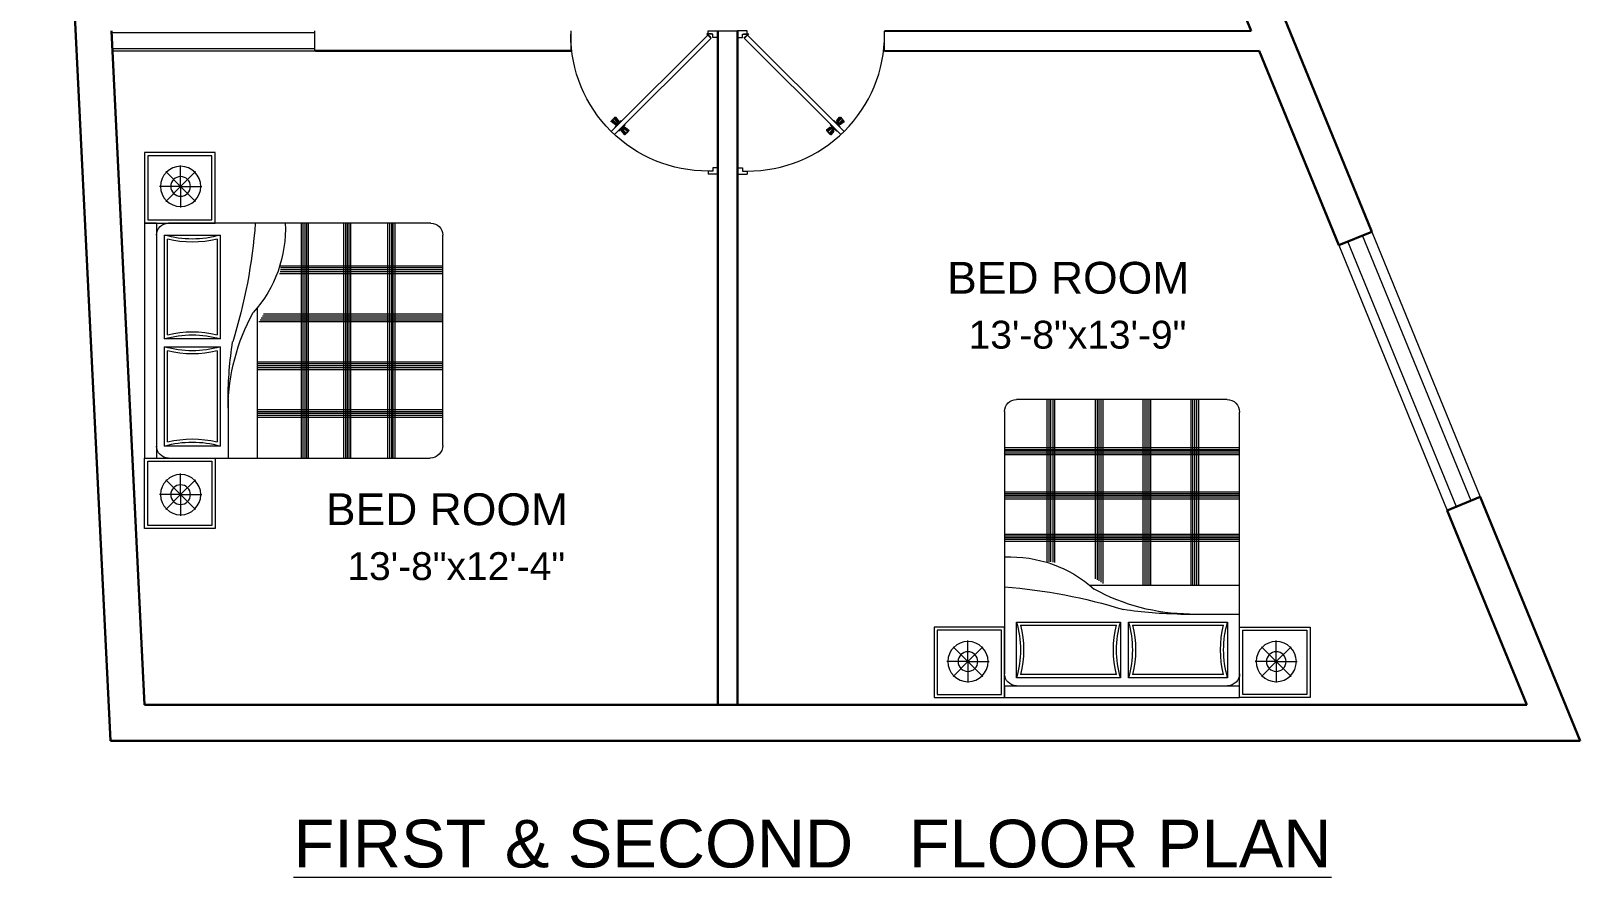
# Model space of a CAD drawing. Header units: inches. Extents: x -6683 to 26091, y -5972 to 4741.
# Drawn here: x 17127.7 to 17516.9, y -1182.6 to -970 of the extents above; entities that cross this region are included whole.
import ezdxf

# ---------------------------------------------------------------- set-up
doc = ezdxf.new("R2010")
doc.units = ezdxf.units.IN
doc.header["$MEASUREMENT"] = 0
for name, color, linetype, lineweight in [('A-FURN', 9, 'Continuous', 5), ('Label', 7, 'Continuous', 13), ('PUERTAS', 7, 'Continuous', 9), ('Text', 7, 'Continuous', 13), ('WALL', 12, 'Continuous', 30), ('wall2', 1, 'Continuous', 15), ('windoow', 4, 'Continuous', 5)]:
    doc.layers.add(name, color=color, linetype=linetype, lineweight=lineweight)
doc.layers.add('furniture', color=253, linetype='Continuous')
doc.styles.add('dim', font='arial.ttf', dxfattribs={"height": 7})
doc.styles.get("Standard").update_dxf_attribs({"font": 'arial.ttf'})

# ---------------------------------------------------------------- blocks, each defined once
blk = doc.blocks.new('A$C3AED30AC')
at = {"layer": 'A-FURN', "color": 147, "linetype": 'ByBlock'}
for p, q in [((0, 1532.2), (0, 1982.2)), ((0, 1982.2), (450, 1982.2)), ((450, 1982.2), (1949.6, 1982.2)), ((450, 1982.2), (450, 1532.2)), ((450, 1906), (450, 1982.2)), ((1949.6, 1982.2), (1949.6, 1532.2)), ((2399.6, 1982.2), (1949.6, 1982.2)), ((2399.6, 1532.2), (2399.6, 1982.2)), ((450, 1906), (1949.6, 1906)), ((450, 155.2), (450, 1829.8)), ((1949.6, 1829.8), (1949.6, 159)), ((450, 1532.2), (0, 1532.2)), ((1949.6, 1532.2), (2399.6, 1532.2)), ((1869.6, 79), (526.2, 79))]:
    blk.add_line(p, q, dxfattribs=at)
at = {"layer": 'A-FURN', "color": 8}
for p, q in [((20, 1552.2), (20, 1962.2)), ((20, 1962.2), (430, 1962.2)), ((430, 1962.2), (430, 1552.2)), ((1969.6, 1962.2), (1969.6, 1552.2)), ((2379.6, 1962.2), (1969.6, 1962.2)), ((2379.6, 1552.2), (2379.6, 1962.2)), ((430, 1552.2), (20, 1552.2)), ((1969.6, 1552.2), (2379.6, 1552.2))]:
    blk.add_line(p, q, dxfattribs=at)
at = {"layer": 'A-FURN', "color": 5, "linetype": 'ByBlock'}
for p, q in [((216, 1752.2), (216, 1886.6)), ((2183.6, 1752.2), (2183.6, 1886.6)), ((216, 1752.2), (121, 1847.2)), ((216, 1752.2), (311.1, 1847.2)), ((526.2, 1855.2), (526.2, 1499.6)), ((1189.3, 1855.2), (526.2, 1855.2)), ((1189.3, 1499.6), (1189.3, 1855.2)), ((1873.4, 1855.2), (1240.1, 1855.2)), ((1240.1, 1855.2), (1240.1, 1499.6)), ((1873.4, 1499.6), (1873.4, 1855.2)), ((2183.6, 1752.2), (2088.5, 1847.2)), ((2183.6, 1752.2), (2278.6, 1847.2)), ((216, 1752.2), (81.7, 1752.2)), ((216, 1752.2), (121, 1657.2)), ((216, 1752.2), (216, 1752.2)), ((216, 1752.2), (216, 1752.2)), ((216, 1752.2), (216, 1752.2)), ((216, 1752.2), (350.4, 1752.2)), ((216, 1752.2), (216, 1617.8)), ((216, 1752.2), (311.1, 1657.2)), ((2183.6, 1752.2), (2049.2, 1752.2)), ((2183.6, 1752.2), (2088.5, 1657.2)), ((2183.6, 1752.2), (2317.9, 1752.2)), ((2183.6, 1752.2), (2183.6, 1752.2)), ((2183.6, 1752.2), (2183.6, 1752.2)), ((2183.6, 1752.2), (2183.6, 1752.2)), ((2183.6, 1752.2), (2278.6, 1657.2)), ((2183.6, 1752.2), (2183.6, 1617.8)), ((526.2, 1499.6), (1189.3, 1499.6)), ((1240.1, 1499.6), (1873.4, 1499.6)), ((1573.7, 1448.8), (1949.6, 1448.8)), ((996, 1263.6), (1949.6, 1263.6))]:
    blk.add_line(p, q, dxfattribs=at)
at = {"layer": 'A-FURN', "color": 9}
for p, q in [((1163.2, 1835.2), (552.3, 1835.2)), ((1847.3, 1835.2), (1266.2, 1835.2)), ((552.3, 1519.6), (1163.2, 1519.6)), ((1266.2, 1519.6), (1847.3, 1519.6))]:
    blk.add_line(p, q, dxfattribs=at)
at = {"layer": 'A-FURN', "color": 8, "linetype": 'Continuous'}
for p, q in [((1029.9, 1223.1), (1029.9, 79)), ((1041.9, 1230), (1041.9, 79)), ((1053.9, 1237.2), (1053.9, 79)), ((1067, 1245.2), (1067, 79)), ((1079, 1252.8), (1079, 79)), ((1335, 1263.6), (1335, 79)), ((1347, 1263.6), (1347, 79)), ((1359, 1263.6), (1359, 79)), ((1372.1, 1263.6), (1372.1, 79)), ((1384.1, 1263.6), (1384.1, 79)), ((1639.9, 1263.6), (1639.9, 79)), ((1651.9, 1263.6), (1651.9, 79)), ((1663.9, 1263.6), (1663.9, 79)), ((1676.9, 1263.6), (1676.9, 79)), ((1688.9, 1263.6), (1688.9, 79)), ((722, 1114.6), (722, 79)), ((734, 1114.6), (734, 79)), ((746, 1114.6), (746, 79)), ((759.1, 1117.1), (759.1, 79)), ((771.1, 1120.2), (771.1, 79)), ((450, 983.2), (1949.6, 983.2)), ((450, 971.2), (1949.6, 971.2)), ((450, 959.2), (1949.6, 959.2)), ((450, 949.8), (1949.6, 949.8)), ((450, 937.8), (1949.6, 937.8)), ((450, 713), (1949.6, 713)), ((450, 701), (1949.6, 701)), ((450, 689), (1949.6, 689)), ((450, 679.6), (1949.6, 679.6)), ((450, 667.6), (1949.6, 667.6)), ((450, 431.1), (1949.6, 431.1)), ((450, 419.1), (1949.6, 419.1)), ((450, 407.1), (1949.6, 407.1)), ((450, 397.7), (1949.6, 397.7)), ((450, 385.7), (1949.6, 385.7))]:
    blk.add_line(p, q, dxfattribs=at)
at = {"layer": 'A-FURN', "color": 5, "linetype": 'ByBlock'}
for centre, radius in [((216, 1752.2), 128.5), ((2183.6, 1752.2), 128.5), ((216, 1752.2), 62.8), ((2183.6, 1752.2), 62.8)]:
    blk.add_circle(centre, radius, dxfattribs=at)
at = {"layer": 'A-FURN', "color": 147, "linetype": 'ByBlock'}
for centre, radius, start, end in [((526.2, 1829.8), 76.2, 90, 180), ((1873.4, 1829.8), 76.2, 0, 90), ((526.2, 155.2), 76.2, 180, 270), ((1869.6, 159), 80, 270, 0)]:
    blk.add_arc(centre, radius, start, end, dxfattribs=at)
at = {"layer": 'A-FURN', "color": 5, "linetype": 'ByBlock'}
for centre, radius, start, end in [((-83.4, 1677.4), 635, 343.7398, 16.2602), ((1798.9, 1677.4), 635, 163.73979, 196.26021), ((630.5, 1677.4), 635, 343.7398, 16.2602), ((2483, 1677.4), 635, 163.73979, 196.26021), ((193.9, 4688.5), 3422.4, 274.28895, 287.24996), ((1638.5, 177.4), 1271.4, 90.35642, 119.03891), ((1572.9, -870.3), 2319.1, 89.98014, 99.03119), ((485.1, 1886.5), 802.9, 267.49694, 311.91323)]:
    blk.add_arc(centre, radius, start, end, dxfattribs=at)
at = {"layer": 'A-FURN', "color": 9}
for centre, start, end in [((-83.4, 1677.4), 346.05939, 13.94061), ((1798.9, 1677.4), 166.05939, 193.94061), ((630.5, 1677.4), 346.05939, 13.94061), ((2483, 1677.4), 166.05939, 193.94061)]:
    blk.add_arc(centre, 655, start, end, dxfattribs=at)
blk = doc.blocks.new('3ft')
at = {"layer": 'PUERTAS', "color": 2}
for p, q in [((1.01, 2.52), (25.23, 26.74)), ((26.05, 25.92), (1.77, 1.64)), ((21.99, 26.11), (21.98, 26.13)), ((26.05, 25.92), (25.23, 26.74)), ((25.42, 22.68), (25.43, 22.67)), ((0, 2.4), (0, 0)), ((0.72, 2.4), (0, 2.4)), ((1.6, 0), (0, 0)), ((0.72, 1.52), (0.72, 2.44)), ((0.8, 1.52), (0.72, 1.52)), ((0.8, 1.52), (0.8, 2.41)), ((0.8, 1.2), (0.8, 1.52)), ((1.6, 1.2), (0.8, 1.2)), ((1.57, 1.84), (0.94, 2.47)), ((1.63, 1.89), (0.97, 2.55)), ((1.63, 1.89), (1.57, 1.84)), ((1.77, 1.64), (1.57, 1.84)), ((1.6, 0), (1.6, 1.2)), ((34.4, 0), (34.4, 1.2)), ((34.4, 1.2), (35.2, 1.2)), ((34.4, 0), (36, 0)), ((35.2, 1.2), (35.2, 2.4)), ((35.2, 2.4), (36, 2.4)), ((36, 0), (36, 2.4))]:
    blk.add_line(p, q, dxfattribs=at)
at = {"layer": 'PUERTAS', "color": 8}
for p, q in [((22.57, 24.94), (21.65, 25.68)), ((22.63, 24.99), (21.69, 25.75)), ((22.74, 25.1), (21.84, 25.9)), ((22.13, 26.28), (21.98, 26.13)), ((22.88, 25.24), (22.01, 26.06)), ((22.13, 26.28), (22.27, 26.42)), ((22.29, 26.41), (22.27, 26.42)), ((23.16, 25.52), (22.34, 26.39)), ((23.3, 25.66), (22.5, 26.56)), ((23.41, 25.77), (22.65, 26.71)), ((22.69, 24.32), (23.02, 24.83)), ((23.46, 25.83), (22.72, 26.75)), ((22.95, 24.96), (22.84, 25.07)), ((22.98, 24.99), (22.86, 25.1)), ((23.03, 25.04), (22.91, 25.15)), ((22.91, 24.53), (23.1, 24.91)), ((23.11, 25.12), (22.99, 25.23)), ((23.13, 24.76), (23.18, 24.99)), ((23.28, 25.3), (23.17, 25.41)), ((23.36, 25.37), (23.25, 25.49)), ((23.31, 24.94), (23.28, 25.08)), ((23.41, 25.43), (23.3, 25.54)), ((23.46, 25.09), (23.32, 25.13)), ((23.44, 25.45), (23.33, 25.56)), ((23.64, 25.27), (23.41, 25.22)), ((23.87, 25.49), (23.49, 25.3)), ((24.08, 25.71), (23.57, 25.38)), ((23.63, 23.38), (24.14, 23.72)), ((23.84, 23.6), (24.22, 23.79)), ((24.07, 23.82), (24.3, 23.88)), ((24.25, 24), (24.39, 23.97)), ((24.27, 23.64), (24.38, 23.53)), ((24.3, 23.67), (24.41, 23.56)), ((24.35, 23.72), (24.46, 23.61)), ((24.4, 24.15), (24.43, 24.01)), ((24.41, 23.43), (25.2, 22.53)), ((24.43, 23.8), (24.54, 23.69)), ((24.58, 24.33), (24.52, 24.1)), ((24.55, 23.57), (25.37, 22.7)), ((24.6, 23.97), (24.72, 23.86)), ((24.8, 24.56), (24.61, 24.18)), ((25.02, 24.77), (24.68, 24.26)), ((24.68, 24.05), (24.79, 23.94)), ((24.73, 24.1), (24.85, 23.99)), ((24.76, 24.13), (24.87, 24.02)), ((24.83, 23.85), (25.7, 23.03)), ((24.97, 23.99), (25.87, 23.2)), ((25.08, 24.1), (26.02, 23.34)), ((25.14, 24.15), (26.06, 23.41)), ((24.25, 23.26), (24.99, 22.34)), ((24.3, 23.32), (25.06, 22.38)), ((25.58, 22.82), (25.43, 22.67)), ((25.58, 22.82), (25.73, 22.97)), ((25.72, 22.98), (25.73, 22.97)), ((0, 0), (36, 0))]:
    blk.add_line(p, q, dxfattribs=at)
at = {"layer": 'PUERTAS', "color": 1}
for p, q in [((21.67, 25.73), (22.17, 26.23)), ((22.49, 24.95), (21.67, 25.61)), ((21.7, 25.82), (22.14, 26.26)), ((21.73, 25.79), (21.7, 25.82)), ((22.58, 26.7), (22.14, 26.26)), ((22.67, 26.73), (22.17, 26.23)), ((22.61, 26.67), (22.58, 26.7)), ((22.6, 24.96), (23.02, 25.38)), ((22.61, 24.25), (22.92, 24.72)), ((22.62, 24.13), (22.61, 24.14)), ((22.7, 25.07), (22.71, 25.06)), ((23.45, 25.91), (22.79, 26.73)), ((22.82, 25.06), (23.08, 25.32)), ((22.94, 24.95), (22.83, 25.07)), ((22.92, 24.72), (22.92, 24.72)), ((22.93, 24.94), (23.19, 25.21)), ((22.93, 24.84), (22.93, 24.83)), ((23.44, 25.81), (23.02, 25.38)), ((23.34, 25.58), (23.08, 25.32)), ((23.46, 25.47), (23.19, 25.21)), ((23.33, 25.7), (23.34, 25.69)), ((23.45, 25.46), (23.33, 25.57)), ((23.56, 23.3), (24.03, 23.61)), ((23.57, 25.47), (23.57, 25.47)), ((24.15, 25.79), (23.68, 25.48)), ((23.68, 25.48), (23.68, 25.48)), ((24.03, 23.61), (24.03, 23.62)), ((24.14, 23.62), (24.14, 23.62)), ((24.25, 23.62), (24.51, 23.89)), ((24.27, 25.78), (24.26, 25.79)), ((24.26, 23.29), (24.69, 23.71)), ((24.26, 23.63), (24.37, 23.52)), ((24.37, 23.52), (24.63, 23.77)), ((24.37, 23.4), (24.37, 23.4)), ((24.78, 24.15), (24.51, 23.89)), ((24.89, 24.03), (24.63, 23.77)), ((25.11, 24.14), (24.69, 23.71)), ((24.77, 24.14), (24.88, 24.03)), ((24.79, 24.38), (24.78, 24.37)), ((24.78, 24.26), (24.78, 24.26)), ((25.1, 24.84), (24.79, 24.38)), ((25, 24.03), (25, 24.03)), ((25.09, 24.96), (25.1, 24.95)), ((25.22, 24.14), (26.03, 23.48)), ((26.04, 23.37), (25.54, 22.86)), ((23.44, 23.31), (23.45, 23.3)), ((24.26, 23.18), (24.92, 22.37)), ((25.04, 22.36), (25.54, 22.86)), ((25.1, 22.42), (25.13, 22.39)), ((25.13, 22.39), (25.57, 22.83)), ((26.01, 23.27), (25.57, 22.83)), ((25.98, 23.3), (26.01, 23.27))]:
    blk.add_line(p, q, dxfattribs=at)
at = {"layer": 'PUERTAS', "color": 2}
for radius in [0.155, 0.0752]:
    blk.add_circle((0.82, 2.56), radius, dxfattribs=at)
at = {"layer": 'PUERTAS', "color": 8}
blk.add_arc((0.82, 2.56), 34.38, 359.7285, 90.0333, dxfattribs=at)
at = {"layer": 'PUERTAS', "color": 1}
for centre, start, end in [((22.54, 25.01), 231.0764, 315), ((22.67, 24.2), 135, 225), ((22.73, 26.68), 38.9236, 135), ((22.77, 25.12), 225, 315), ((22.99, 24.89), 135, 219.7428), ((22.87, 24.78), 315, 39.7428), ((23.28, 25.63), 315, 45), ((23.39, 25.86), 315, 38.9236), ((23.51, 25.41), 50.2572, 135), ((23.62, 25.53), 230.2572, 315), ((24.09, 23.56), 50.2572, 135), ((24.2, 23.68), 230.2572, 315), ((24.2, 25.73), 45, 135), ((24.42, 23.46), 135, 225), ((24.84, 24.31), 135, 219.7428), ((24.72, 24.21), 315, 39.7428), ((24.94, 23.98), 45, 135), ((25.04, 24.89), 315, 45), ((25.17, 24.08), 51.0764, 135), ((25.98, 23.42), 315, 51.0764), ((23.51, 23.36), 225, 315), ((24.32, 23.23), 135, 218.9236), ((24.98, 22.42), 218.9236, 315)]:
    blk.add_arc(centre, 0.08, start, end, dxfattribs=at)
blk = doc.blocks.new('*U43')
at = {"color": 3}
blk.add_blockref('3ft', (0, 0), dxfattribs=at)

msp = doc.modelspace()

# ---------------------------------------------------------------- linework, layer by layer
at = {"layer": 'WALL'}
for p, q in [((17127.72, -742.87), (17147.69, -1148.37)), ((17464.62, -1020.45), (17429.85, -935.39)), ((17434.27, -969.98), (17421.52, -938.8)), ((17147.92, -969.98), (17156.26, -1139.37)), ((17156.26, -1139.37), (17147.92, -969.98)), ((17300.26, -969.98), (17300.26, -1139.37)), ((17305.26, -969.98), (17305.26, -1139.37)), ((17305.26, -1139.37), (17305.26, -969.98)), ((17342.16, -970.02), (17434.27, -969.98)), ((17199.22, -974.98), (17263.36, -974.98)), ((17342.16, -975.02), (17436.31, -974.98)), ((17454.02, -1018.3), (17436.31, -974.98)), ((17436.31, -974.98), (17456.29, -1023.85)), ((17456.29, -1023.85), (17464.62, -1020.45)), ((17483.54, -1090.5), (17491.87, -1087.09)), ((17516.92, -1148.37), (17491.87, -1087.09)), ((17483.54, -1090.5), (17503.52, -1139.37)), ((17503.52, -1139.37), (17485.81, -1096.05)), ((17156.26, -1139.37), (17503.52, -1139.37)), ((17300.26, -1139.37), (17156.26, -1139.37)), ((17503.52, -1139.37), (17305.26, -1139.37)), ((17147.69, -1148.37), (17516.92, -1148.37))]:
    msp.add_line(p, q, dxfattribs=at)
at = {"layer": 'wall2'}
for p, q in [((17198.98, -969.98), (17198.98, -974.98)), ((17263.36, -969.98), (17263.36, -974.98)), ((17300.26, -969.98), (17305.26, -969.98)), ((17342.16, -975.02), (17342.16, -970.02)), ((17148.16, -974.98), (17199.22, -974.98)), ((17464.62, -1020.45), (17491.87, -1087.09)), ((17456.29, -1023.85), (17483.54, -1090.5))]:
    msp.add_line(p, q, dxfattribs=at)
at = {"layer": 'windoow'}
for p, q in [((17198.98, -970.48), (17147.94, -970.48)), ((17198.98, -974.48), (17148.14, -974.48)), ((17485.85, -1089.55), (17458.61, -1022.91)), ((17489.55, -1088.04), (17462.31, -1021.39))]:
    msp.add_line(p, q, dxfattribs=at)

# ---------------------------------------------------------------- block references
at = {"layer": 'furniture', "xscale": -0.03937007859349251, "yscale": 0.03937007859349251, "zscale": 0.03937007859349251}
for p, rotation in [((17234.3, -1000.55), 90), ((17354.63, -1059.49), 180)]:
    msp.add_blockref('A$C3AED30AC', p, dxfattribs=dict(at, rotation=rotation))
at = {"layer": 'WALL', "xscale": -1, "rotation": 90}
msp.add_blockref('*U43', (17300.26, -969.98), dxfattribs=at)
at = {"layer": 'WALL', "rotation": 270}
msp.add_blockref('*U43', (17305.26, -969.98), dxfattribs=at)

# ---------------------------------------------------------------- texts
at = {"layer": 'Label', "color": 5, "linetype": 'ByBlock', "attachment_point": 2, "style": 'dim'}
for s, insert, char_height, width in [('BED ROOM', (17388.33, -1028.01), 8, 88.4068), ('BED ROOM', (17232.23, -1086.18), 8, 88.4068), ('{\\LFIRST & SECOND   FLOOR PLAN}', (17324.07, -1168.22), 12, 504.7797)]:
    msp.add_mtext(s, dxfattribs=dict(at, insert=insert, char_height=char_height, width=width))
at = {"layer": 'Text', "char_height": 7, "width": 440.957, "attachment_point": 2}
for s, insert in [('13\'-8"x13\'-9"', (17390.67, -1042.81)), ('13\'-8"x12\'-4"', (17234.58, -1100.98))]:
    msp.add_mtext(s, dxfattribs=dict(at, insert=insert))

doc.saveas('drawing.dxf')
